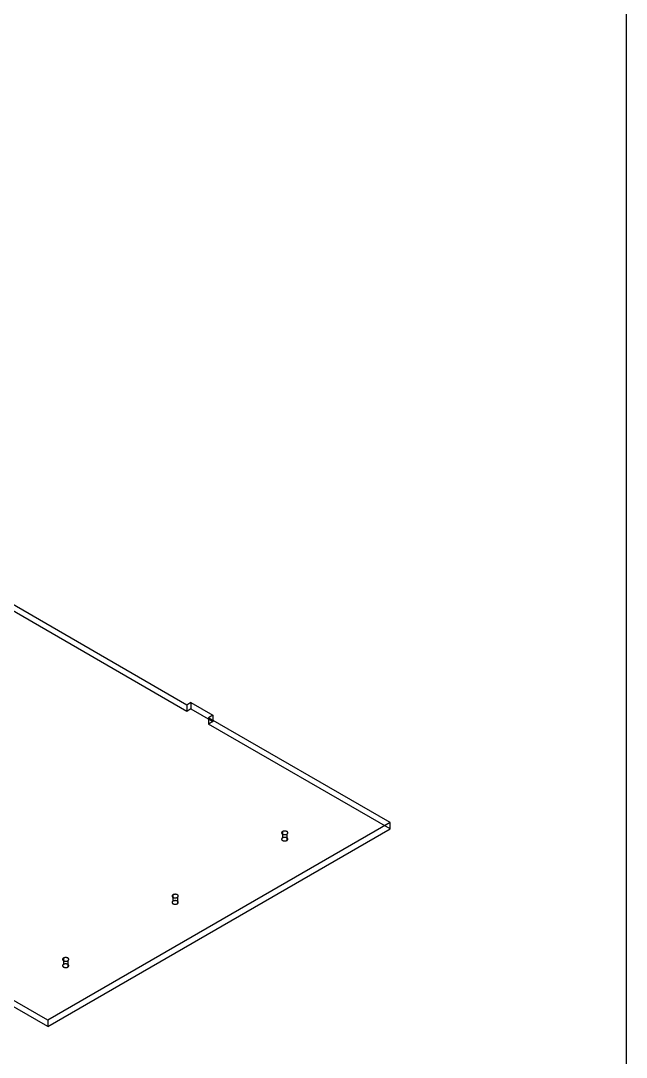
# Model space of a CAD drawing. Header units: inches. Extents: x 2 to 134, y 2 to 86.
# Drawn here: x 121.58 to 134.11, y 42.39 to 63.83 of the extents above; entities that cross this region are included whole.
import ezdxf

# ---------------------------------------------------------------- set-up
doc = ezdxf.new("R2010")
doc.units = ezdxf.units.IN
doc.header["$MEASUREMENT"] = 0

msp = doc.modelspace()

# ---------------------------------------------------------------- linework, layer by layer
at = {"layer": 'OUTLINE'}
for p, q in [((134.111, 86.111), (134.111, 1.889)), ((125.012, 49.678), (119.623, 52.789)), ((125.012, 49.547), (119.623, 52.659)), ((125.097, 49.727), (125.012, 49.678)), ((125.012, 49.678), (125.012, 49.547)), ((125.097, 49.596), (125.012, 49.547)), ((125.097, 49.727), (125.097, 49.596)), ((125.097, 49.727), (125.55, 49.465)), ((125.097, 49.596), (125.55, 49.334)), ((125.55, 49.465), (125.465, 49.416)), ((125.465, 49.416), (125.465, 49.285)), ((129.222, 47.247), (125.465, 49.416)), ((125.55, 49.334), (125.465, 49.285)), ((125.55, 49.465), (125.55, 49.334)), ((129.222, 47.116), (125.465, 49.285)), ((129.222, 47.247), (122.139, 43.157)), ((129.222, 47.116), (129.222, 47.247)), ((122.139, 43.026), (129.222, 47.116)), ((126.977, 47.04), (126.976, 47.038)), ((126.976, 47.038), (126.976, 47.036)), ((126.976, 47.036), (126.976, 47.034)), ((126.976, 47.034), (126.976, 47.033)), ((126.976, 47.033), (126.976, 47.031)), ((126.976, 47.031), (126.977, 47.029)), ((126.978, 47.043), (126.977, 47.042)), ((126.977, 47.042), (126.977, 47.04)), ((126.977, 47.029), (126.977, 47.027)), ((126.977, 47.027), (126.978, 47.025)), ((126.979, 47.045), (126.978, 47.043)), ((126.978, 47.025), (126.979, 47.024)), ((126.98, 47.047), (126.979, 47.045)), ((126.979, 47.024), (126.98, 47.022)), ((126.981, 47.049), (126.98, 47.047)), ((126.98, 47.022), (126.981, 47.02)), ((126.982, 47.05), (126.981, 47.049)), ((126.981, 47.02), (126.982, 47.018)), ((126.984, 47.052), (126.982, 47.05)), ((126.982, 47.018), (126.984, 47.017)), ((126.985, 47.054), (126.984, 47.052)), ((126.984, 47.017), (126.985, 47.015)), ((126.987, 47.055), (126.985, 47.054)), ((126.985, 47.015), (126.987, 47.014)), ((126.989, 47.057), (126.987, 47.055)), ((126.987, 47.014), (126.989, 47.012)), ((126.991, 47.058), (126.989, 47.057)), ((126.989, 47.012), (126.991, 47.011)), ((126.993, 47.059), (126.991, 47.058)), ((126.991, 47.011), (126.993, 47.009)), ((126.995, 47.061), (126.993, 47.059)), ((126.993, 47.009), (126.995, 47.008)), ((126.997, 47.062), (126.995, 47.061)), ((126.995, 47.061), (126.995, 46.93)), ((126.995, 47.008), (126.997, 47.007)), ((127, 47.063), (126.997, 47.062)), ((126.997, 47.007), (127, 47.006)), ((127.002, 47.064), (127, 47.063)), ((127, 47.006), (127.002, 47.005)), ((127.005, 47.065), (127.002, 47.064)), ((127.002, 47.005), (127.005, 47.003)), ((127.007, 47.066), (127.005, 47.065)), ((127.005, 47.003), (127.007, 47.002)), ((127.01, 47.067), (127.007, 47.066)), ((127.007, 47.002), (127.01, 47.002)), ((127.013, 47.068), (127.01, 47.067)), ((127.01, 47.002), (127.013, 47.001)), ((127.016, 47.069), (127.013, 47.068)), ((127.013, 47.001), (127.016, 47)), ((127.019, 47.069), (127.016, 47.069)), ((127.016, 47), (127.019, 46.999)), ((127.022, 47.07), (127.019, 47.069)), ((127.019, 46.999), (127.022, 46.999)), ((127.025, 47.07), (127.022, 47.07)), ((127.022, 46.999), (127.025, 46.998)), ((127.028, 47.071), (127.025, 47.07)), ((127.025, 46.998), (127.028, 46.998)), ((127.031, 47.071), (127.028, 47.071)), ((127.028, 46.998), (127.031, 46.998)), ((127.034, 47.071), (127.031, 47.071)), ((127.031, 46.998), (127.034, 46.997)), ((127.037, 47.072), (127.034, 47.071)), ((127.034, 46.997), (127.037, 46.997)), ((127.04, 47.072), (127.037, 47.072)), ((127.037, 46.997), (127.04, 46.997)), ((127.044, 47.072), (127.04, 47.072)), ((127.04, 46.997), (127.044, 46.997)), ((127.047, 47.071), (127.044, 47.072)), ((127.044, 46.997), (127.047, 46.997)), ((127.05, 47.071), (127.047, 47.071)), ((127.047, 46.997), (127.05, 46.998)), ((127.053, 47.071), (127.05, 47.071)), ((127.05, 46.998), (127.053, 46.998)), ((127.056, 47.07), (127.053, 47.071)), ((127.053, 46.998), (127.056, 46.998)), ((127.059, 47.07), (127.056, 47.07)), ((127.056, 46.998), (127.059, 46.999)), ((127.062, 47.069), (127.059, 47.07)), ((127.059, 46.999), (127.062, 46.999)), ((127.065, 47.069), (127.062, 47.069)), ((127.062, 46.999), (127.065, 47)), ((127.068, 47.068), (127.065, 47.069)), ((127.065, 47), (127.068, 47.001)), ((127.071, 47.067), (127.068, 47.068)), ((127.068, 47.001), (127.071, 47.002)), ((127.074, 47.066), (127.071, 47.067)), ((127.071, 47.002), (127.074, 47.002)), ((127.076, 47.065), (127.074, 47.066)), ((127.074, 47.002), (127.076, 47.003)), ((127.079, 47.064), (127.076, 47.065)), ((127.076, 47.003), (127.079, 47.005)), ((127.081, 47.063), (127.079, 47.064)), ((127.079, 47.005), (127.081, 47.006)), ((127.084, 47.062), (127.081, 47.063)), ((127.081, 47.006), (127.084, 47.007)), ((127.086, 47.061), (127.084, 47.062)), ((127.084, 47.007), (127.086, 47.008)), ((127.088, 47.059), (127.086, 47.061)), ((127.086, 47.008), (127.088, 47.009)), ((127.086, 47.008), (127.086, 46.877)), ((127.09, 47.058), (127.088, 47.059)), ((127.088, 47.009), (127.09, 47.011)), ((127.092, 47.057), (127.09, 47.058)), ((127.09, 47.011), (127.092, 47.012)), ((127.094, 47.055), (127.092, 47.057)), ((127.092, 47.012), (127.094, 47.014)), ((127.096, 47.054), (127.094, 47.055)), ((127.094, 47.014), (127.096, 47.015)), ((127.097, 47.052), (127.096, 47.054)), ((127.096, 47.015), (127.097, 47.017)), ((127.099, 47.05), (127.097, 47.052)), ((127.097, 47.017), (127.099, 47.018)), ((127.1, 47.049), (127.099, 47.05)), ((127.099, 47.018), (127.1, 47.02)), ((127.101, 47.047), (127.1, 47.049)), ((127.1, 47.02), (127.101, 47.022)), ((127.102, 47.045), (127.101, 47.047)), ((127.101, 47.022), (127.102, 47.024)), ((127.103, 47.043), (127.102, 47.045)), ((127.102, 47.024), (127.103, 47.025)), ((127.104, 47.042), (127.103, 47.043)), ((127.103, 47.025), (127.104, 47.027)), ((127.104, 47.04), (127.104, 47.042)), ((127.105, 47.038), (127.104, 47.04)), ((127.104, 47.029), (127.105, 47.031)), ((127.104, 47.027), (127.104, 47.029)), ((127.105, 47.036), (127.105, 47.038)), ((127.105, 47.034), (127.105, 47.036)), ((127.105, 47.033), (127.105, 47.034)), ((127.105, 47.031), (127.105, 47.033)), ((126.977, 46.909), (126.976, 46.907)), ((126.976, 46.907), (126.976, 46.905)), ((126.976, 46.905), (126.976, 46.904)), ((126.976, 46.904), (126.976, 46.902)), ((126.976, 46.902), (126.976, 46.9)), ((126.976, 46.9), (126.977, 46.898)), ((126.978, 46.913), (126.977, 46.911)), ((126.977, 46.911), (126.977, 46.909)), ((126.977, 46.898), (126.977, 46.896)), ((126.977, 46.896), (126.978, 46.894)), ((126.979, 46.914), (126.978, 46.913)), ((126.978, 46.894), (126.979, 46.893)), ((126.98, 46.916), (126.979, 46.914)), ((126.979, 46.893), (126.98, 46.891)), ((126.981, 46.918), (126.98, 46.916)), ((126.98, 46.891), (126.981, 46.889)), ((126.982, 46.919), (126.981, 46.918)), ((126.981, 46.889), (126.982, 46.888)), ((126.984, 46.921), (126.982, 46.919)), ((126.982, 46.888), (126.984, 46.886)), ((126.985, 46.923), (126.984, 46.921)), ((126.984, 46.886), (126.985, 46.884)), ((126.987, 46.924), (126.985, 46.923)), ((126.985, 46.884), (126.987, 46.883)), ((126.989, 46.926), (126.987, 46.924)), ((126.987, 46.883), (126.989, 46.881)), ((126.991, 46.927), (126.989, 46.926)), ((126.989, 46.881), (126.991, 46.88)), ((126.993, 46.929), (126.991, 46.927)), ((126.991, 46.88), (126.993, 46.879)), ((126.995, 46.93), (126.993, 46.929)), ((126.993, 46.879), (126.995, 46.877)), ((126.997, 46.931), (126.995, 46.93)), ((126.995, 46.877), (126.997, 46.876)), ((127, 46.932), (126.997, 46.931)), ((126.997, 46.876), (127, 46.875)), ((127.002, 46.933), (127, 46.932)), ((127, 46.875), (127.002, 46.874)), ((127.005, 46.934), (127.002, 46.933)), ((127.002, 46.874), (127.005, 46.873)), ((127.007, 46.935), (127.005, 46.934)), ((127.005, 46.873), (127.007, 46.872)), ((127.01, 46.936), (127.007, 46.935)), ((127.007, 46.872), (127.01, 46.871)), ((127.013, 46.937), (127.01, 46.936)), ((127.01, 46.871), (127.013, 46.87)), ((127.016, 46.938), (127.013, 46.937)), ((127.013, 46.87), (127.016, 46.869)), ((127.019, 46.939), (127.016, 46.938)), ((127.016, 46.869), (127.019, 46.868)), ((127.022, 46.939), (127.019, 46.939)), ((127.019, 46.868), (127.022, 46.868)), ((127.025, 46.94), (127.022, 46.939)), ((127.022, 46.868), (127.025, 46.867)), ((127.028, 46.94), (127.025, 46.94)), ((127.025, 46.867), (127.028, 46.867)), ((127.031, 46.94), (127.028, 46.94)), ((127.028, 46.867), (127.031, 46.867)), ((127.034, 46.941), (127.031, 46.94)), ((127.031, 46.867), (127.034, 46.867)), ((127.037, 46.941), (127.034, 46.941)), ((127.034, 46.867), (127.037, 46.866)), ((127.04, 46.941), (127.037, 46.941)), ((127.037, 46.866), (127.04, 46.866)), ((127.044, 46.941), (127.04, 46.941)), ((127.04, 46.866), (127.044, 46.866)), ((127.047, 46.941), (127.044, 46.941)), ((127.044, 46.866), (127.047, 46.867)), ((127.05, 46.94), (127.047, 46.941)), ((127.047, 46.867), (127.05, 46.867)), ((127.053, 46.94), (127.05, 46.94)), ((127.05, 46.867), (127.053, 46.867)), ((127.056, 46.94), (127.053, 46.94)), ((127.053, 46.867), (127.056, 46.867)), ((127.059, 46.939), (127.056, 46.94)), ((127.056, 46.867), (127.059, 46.868)), ((127.062, 46.939), (127.059, 46.939)), ((127.059, 46.868), (127.062, 46.868)), ((127.065, 46.938), (127.062, 46.939)), ((127.062, 46.868), (127.065, 46.869)), ((127.068, 46.937), (127.065, 46.938)), ((127.065, 46.869), (127.068, 46.87)), ((127.071, 46.936), (127.068, 46.937)), ((127.068, 46.87), (127.071, 46.871)), ((127.074, 46.935), (127.071, 46.936)), ((127.071, 46.871), (127.074, 46.872)), ((127.076, 46.934), (127.074, 46.935)), ((127.074, 46.872), (127.076, 46.873)), ((127.079, 46.933), (127.076, 46.934)), ((127.076, 46.873), (127.079, 46.874)), ((127.081, 46.932), (127.079, 46.933)), ((127.079, 46.874), (127.081, 46.875)), ((127.084, 46.931), (127.081, 46.932)), ((127.081, 46.875), (127.084, 46.876)), ((127.086, 46.93), (127.084, 46.931)), ((127.084, 46.876), (127.086, 46.877)), ((127.088, 46.929), (127.086, 46.93)), ((127.086, 46.877), (127.088, 46.879)), ((127.09, 46.927), (127.088, 46.929)), ((127.088, 46.879), (127.09, 46.88)), ((127.092, 46.926), (127.09, 46.927)), ((127.09, 46.88), (127.092, 46.881)), ((127.094, 46.924), (127.092, 46.926)), ((127.092, 46.881), (127.094, 46.883)), ((127.096, 46.923), (127.094, 46.924)), ((127.094, 46.883), (127.096, 46.884)), ((127.097, 46.921), (127.096, 46.923)), ((127.096, 46.884), (127.097, 46.886)), ((127.099, 46.919), (127.097, 46.921)), ((127.097, 46.886), (127.099, 46.888)), ((127.1, 46.918), (127.099, 46.919)), ((127.099, 46.888), (127.1, 46.889)), ((127.101, 46.916), (127.1, 46.918)), ((127.1, 46.889), (127.101, 46.891)), ((127.102, 46.914), (127.101, 46.916)), ((127.101, 46.891), (127.102, 46.893)), ((127.103, 46.913), (127.102, 46.914)), ((127.102, 46.893), (127.103, 46.894)), ((127.104, 46.911), (127.103, 46.913)), ((127.103, 46.894), (127.104, 46.896)), ((127.104, 46.909), (127.104, 46.911)), ((127.105, 46.907), (127.104, 46.909)), ((127.104, 46.898), (127.105, 46.9)), ((127.104, 46.896), (127.104, 46.898)), ((127.105, 46.905), (127.105, 46.907)), ((127.105, 46.904), (127.105, 46.905)), ((127.105, 46.902), (127.105, 46.904)), ((127.105, 46.9), (127.105, 46.902)), ((124.71, 45.729), (124.709, 45.727)), ((124.709, 45.727), (124.709, 45.726)), ((124.709, 45.726), (124.709, 45.724)), ((124.709, 45.724), (124.71, 45.722)), ((124.711, 45.735), (124.71, 45.733)), ((124.71, 45.733), (124.71, 45.731)), ((124.71, 45.731), (124.71, 45.729)), ((124.71, 45.722), (124.71, 45.72)), ((124.71, 45.72), (124.71, 45.718)), ((124.71, 45.718), (124.711, 45.717)), ((124.712, 45.736), (124.711, 45.735)), ((124.711, 45.717), (124.712, 45.715)), ((124.713, 45.738), (124.712, 45.736)), ((124.712, 45.715), (124.713, 45.713)), ((124.714, 45.74), (124.713, 45.738)), ((124.713, 45.713), (124.714, 45.711)), ((124.715, 45.742), (124.714, 45.74)), ((124.714, 45.711), (124.715, 45.71)), ((124.717, 45.743), (124.715, 45.742)), ((124.715, 45.71), (124.717, 45.708)), ((124.718, 45.745), (124.717, 45.743)), ((124.717, 45.708), (124.718, 45.707)), ((124.72, 45.746), (124.718, 45.745)), ((124.718, 45.707), (124.72, 45.705)), ((124.722, 45.748), (124.72, 45.746)), ((124.72, 45.705), (124.722, 45.703)), ((124.724, 45.749), (124.722, 45.748)), ((124.722, 45.703), (124.724, 45.702)), ((124.726, 45.751), (124.724, 45.749)), ((124.724, 45.702), (124.726, 45.701)), ((124.728, 45.752), (124.726, 45.751)), ((124.726, 45.701), (124.728, 45.699)), ((124.73, 45.753), (124.728, 45.752)), ((124.728, 45.752), (124.728, 45.621)), ((124.728, 45.699), (124.73, 45.698)), ((124.733, 45.754), (124.73, 45.753)), ((124.73, 45.698), (124.733, 45.697)), ((124.735, 45.756), (124.733, 45.754)), ((124.733, 45.697), (124.735, 45.696)), ((124.738, 45.757), (124.735, 45.756)), ((124.735, 45.696), (124.738, 45.695)), ((124.741, 45.758), (124.738, 45.757)), ((124.738, 45.695), (124.741, 45.694)), ((124.743, 45.758), (124.741, 45.758)), ((124.741, 45.694), (124.743, 45.693)), ((124.746, 45.759), (124.743, 45.758)), ((124.743, 45.693), (124.746, 45.692)), ((124.749, 45.76), (124.746, 45.759)), ((124.746, 45.692), (124.749, 45.691)), ((124.752, 45.761), (124.749, 45.76)), ((124.749, 45.691), (124.752, 45.691)), ((124.755, 45.761), (124.752, 45.761)), ((124.752, 45.691), (124.755, 45.69)), ((124.758, 45.762), (124.755, 45.761)), ((124.755, 45.69), (124.758, 45.69)), ((124.761, 45.762), (124.758, 45.762)), ((124.758, 45.69), (124.761, 45.689)), ((124.764, 45.762), (124.761, 45.762)), ((124.761, 45.689), (124.764, 45.689)), ((124.767, 45.763), (124.764, 45.762)), ((124.764, 45.689), (124.767, 45.689)), ((124.77, 45.763), (124.767, 45.763)), ((124.767, 45.689), (124.77, 45.688)), ((124.774, 45.763), (124.77, 45.763)), ((124.77, 45.688), (124.774, 45.688)), ((124.777, 45.763), (124.774, 45.763)), ((124.774, 45.688), (124.777, 45.688)), ((124.78, 45.763), (124.777, 45.763)), ((124.777, 45.688), (124.78, 45.689)), ((124.783, 45.762), (124.78, 45.763)), ((124.78, 45.689), (124.783, 45.689)), ((124.786, 45.762), (124.783, 45.762)), ((124.783, 45.689), (124.786, 45.689)), ((124.789, 45.762), (124.786, 45.762)), ((124.786, 45.689), (124.789, 45.69)), ((124.792, 45.761), (124.789, 45.762)), ((124.789, 45.69), (124.792, 45.69)), ((124.795, 45.761), (124.792, 45.761)), ((124.792, 45.69), (124.795, 45.691)), ((124.798, 45.76), (124.795, 45.761)), ((124.795, 45.691), (124.798, 45.691)), ((124.801, 45.759), (124.798, 45.76)), ((124.798, 45.691), (124.801, 45.692)), ((124.804, 45.758), (124.801, 45.759)), ((124.801, 45.692), (124.804, 45.693)), ((124.807, 45.758), (124.804, 45.758)), ((124.804, 45.693), (124.807, 45.694)), ((124.809, 45.757), (124.807, 45.758)), ((124.807, 45.694), (124.809, 45.695)), ((124.812, 45.756), (124.809, 45.757)), ((124.809, 45.695), (124.812, 45.696)), ((124.815, 45.754), (124.812, 45.756)), ((124.812, 45.696), (124.815, 45.697)), ((124.817, 45.753), (124.815, 45.754)), ((124.815, 45.697), (124.817, 45.698)), ((124.819, 45.752), (124.817, 45.753)), ((124.817, 45.698), (124.819, 45.699)), ((124.821, 45.751), (124.819, 45.752)), ((124.819, 45.699), (124.821, 45.701)), ((124.819, 45.699), (124.819, 45.568)), ((124.823, 45.749), (124.821, 45.751)), ((124.821, 45.701), (124.823, 45.702)), ((124.825, 45.748), (124.823, 45.749)), ((124.823, 45.702), (124.825, 45.703)), ((124.827, 45.746), (124.825, 45.748)), ((124.825, 45.703), (124.827, 45.705)), ((124.829, 45.745), (124.827, 45.746)), ((124.827, 45.705), (124.829, 45.707)), ((124.83, 45.743), (124.829, 45.745)), ((124.829, 45.707), (124.83, 45.708)), ((124.832, 45.742), (124.83, 45.743)), ((124.83, 45.708), (124.832, 45.71)), ((124.833, 45.74), (124.832, 45.742)), ((124.832, 45.71), (124.833, 45.711)), ((124.834, 45.738), (124.833, 45.74)), ((124.833, 45.711), (124.834, 45.713)), ((124.835, 45.736), (124.834, 45.738)), ((124.834, 45.713), (124.835, 45.715)), ((124.836, 45.735), (124.835, 45.736)), ((124.835, 45.715), (124.836, 45.717)), ((124.837, 45.733), (124.836, 45.735)), ((124.836, 45.717), (124.837, 45.718)), ((124.837, 45.731), (124.837, 45.733)), ((124.838, 45.729), (124.837, 45.731)), ((124.837, 45.72), (124.838, 45.722)), ((124.837, 45.718), (124.837, 45.72)), ((124.838, 45.727), (124.838, 45.729)), ((124.838, 45.726), (124.838, 45.727)), ((124.838, 45.724), (124.838, 45.726)), ((124.838, 45.722), (124.838, 45.724)), ((124.71, 45.598), (124.709, 45.597)), ((124.709, 45.597), (124.709, 45.595)), ((124.709, 45.595), (124.709, 45.593)), ((124.709, 45.593), (124.71, 45.591)), ((124.711, 45.604), (124.71, 45.602)), ((124.71, 45.602), (124.71, 45.6)), ((124.71, 45.6), (124.71, 45.598)), ((124.71, 45.591), (124.71, 45.589)), ((124.71, 45.589), (124.71, 45.587)), ((124.71, 45.587), (124.711, 45.586)), ((124.712, 45.606), (124.711, 45.604)), ((124.711, 45.586), (124.712, 45.584)), ((124.713, 45.607), (124.712, 45.606)), ((124.712, 45.584), (124.713, 45.582)), ((124.714, 45.609), (124.713, 45.607)), ((124.713, 45.582), (124.714, 45.581)), ((124.715, 45.611), (124.714, 45.609)), ((124.714, 45.581), (124.715, 45.579)), ((124.717, 45.612), (124.715, 45.611)), ((124.715, 45.579), (124.717, 45.577)), ((124.718, 45.614), (124.717, 45.612)), ((124.717, 45.577), (124.718, 45.576)), ((124.72, 45.615), (124.718, 45.614)), ((124.718, 45.576), (124.72, 45.574)), ((124.722, 45.617), (124.72, 45.615)), ((124.72, 45.574), (124.722, 45.573)), ((124.724, 45.618), (124.722, 45.617)), ((124.722, 45.573), (124.724, 45.571)), ((124.726, 45.62), (124.724, 45.618)), ((124.724, 45.571), (124.726, 45.57)), ((124.728, 45.621), (124.726, 45.62)), ((124.726, 45.57), (124.728, 45.568)), ((124.73, 45.622), (124.728, 45.621)), ((124.728, 45.568), (124.73, 45.567)), ((124.733, 45.624), (124.73, 45.622)), ((124.73, 45.567), (124.733, 45.566)), ((124.735, 45.625), (124.733, 45.624)), ((124.733, 45.566), (124.735, 45.565)), ((124.738, 45.626), (124.735, 45.625)), ((124.735, 45.565), (124.738, 45.564)), ((124.741, 45.627), (124.738, 45.626)), ((124.738, 45.564), (124.741, 45.563)), ((124.743, 45.628), (124.741, 45.627)), ((124.741, 45.563), (124.743, 45.562)), ((124.746, 45.628), (124.743, 45.628)), ((124.743, 45.562), (124.746, 45.561)), ((124.749, 45.629), (124.746, 45.628)), ((124.746, 45.561), (124.749, 45.56)), ((124.752, 45.63), (124.749, 45.629)), ((124.749, 45.56), (124.752, 45.56)), ((124.755, 45.63), (124.752, 45.63)), ((124.752, 45.56), (124.755, 45.559)), ((124.758, 45.631), (124.755, 45.63)), ((124.755, 45.559), (124.758, 45.559)), ((124.761, 45.631), (124.758, 45.631)), ((124.758, 45.559), (124.761, 45.558)), ((124.764, 45.632), (124.761, 45.631)), ((124.761, 45.558), (124.764, 45.558)), ((124.767, 45.632), (124.764, 45.632)), ((124.764, 45.558), (124.767, 45.558)), ((124.77, 45.632), (124.767, 45.632)), ((124.767, 45.558), (124.77, 45.558)), ((124.774, 45.632), (124.77, 45.632)), ((124.77, 45.558), (124.774, 45.558)), ((124.777, 45.632), (124.774, 45.632)), ((124.774, 45.558), (124.777, 45.558)), ((124.78, 45.632), (124.777, 45.632)), ((124.777, 45.558), (124.78, 45.558)), ((124.783, 45.632), (124.78, 45.632)), ((124.78, 45.558), (124.783, 45.558)), ((124.786, 45.631), (124.783, 45.632)), ((124.783, 45.558), (124.786, 45.558)), ((124.789, 45.631), (124.786, 45.631)), ((124.786, 45.558), (124.789, 45.559)), ((124.792, 45.63), (124.789, 45.631)), ((124.789, 45.559), (124.792, 45.559)), ((124.795, 45.63), (124.792, 45.63)), ((124.792, 45.559), (124.795, 45.56)), ((124.798, 45.629), (124.795, 45.63)), ((124.795, 45.56), (124.798, 45.56)), ((124.801, 45.628), (124.798, 45.629)), ((124.798, 45.56), (124.801, 45.561)), ((124.804, 45.628), (124.801, 45.628)), ((124.801, 45.561), (124.804, 45.562)), ((124.807, 45.627), (124.804, 45.628)), ((124.804, 45.562), (124.807, 45.563)), ((124.809, 45.626), (124.807, 45.627)), ((124.807, 45.563), (124.809, 45.564)), ((124.812, 45.625), (124.809, 45.626)), ((124.809, 45.564), (124.812, 45.565)), ((124.815, 45.624), (124.812, 45.625)), ((124.812, 45.565), (124.815, 45.566)), ((124.817, 45.622), (124.815, 45.624)), ((124.815, 45.566), (124.817, 45.567)), ((124.819, 45.621), (124.817, 45.622)), ((124.817, 45.567), (124.819, 45.568)), ((124.821, 45.62), (124.819, 45.621)), ((124.819, 45.568), (124.821, 45.57)), ((124.823, 45.618), (124.821, 45.62)), ((124.821, 45.57), (124.823, 45.571)), ((124.825, 45.617), (124.823, 45.618)), ((124.823, 45.571), (124.825, 45.573)), ((124.827, 45.615), (124.825, 45.617)), ((124.825, 45.573), (124.827, 45.574)), ((124.829, 45.614), (124.827, 45.615)), ((124.827, 45.574), (124.829, 45.576)), ((124.83, 45.612), (124.829, 45.614)), ((124.829, 45.576), (124.83, 45.577)), ((124.832, 45.611), (124.83, 45.612)), ((124.83, 45.577), (124.832, 45.579)), ((124.833, 45.609), (124.832, 45.611)), ((124.832, 45.579), (124.833, 45.581)), ((124.834, 45.607), (124.833, 45.609)), ((124.833, 45.581), (124.834, 45.582)), ((124.835, 45.606), (124.834, 45.607)), ((124.834, 45.582), (124.835, 45.584)), ((124.836, 45.604), (124.835, 45.606)), ((124.835, 45.584), (124.836, 45.586)), ((124.837, 45.602), (124.836, 45.604)), ((124.836, 45.586), (124.837, 45.587)), ((124.837, 45.6), (124.837, 45.602)), ((124.838, 45.598), (124.837, 45.6)), ((124.837, 45.589), (124.838, 45.591)), ((124.837, 45.587), (124.837, 45.589)), ((124.838, 45.597), (124.838, 45.598)), ((124.838, 45.595), (124.838, 45.597)), ((124.838, 45.593), (124.838, 45.595)), ((124.838, 45.591), (124.838, 45.593)), ((122.139, 43.157), (118.382, 45.326)), ((122.139, 43.026), (118.382, 45.195)), ((122.443, 44.419), (122.442, 44.417)), ((122.442, 44.417), (122.443, 44.415)), ((122.444, 44.424), (122.443, 44.422)), ((122.443, 44.422), (122.443, 44.421)), ((122.443, 44.421), (122.443, 44.419)), ((122.443, 44.415), (122.443, 44.413)), ((122.443, 44.413), (122.443, 44.411)), ((122.443, 44.411), (122.444, 44.41)), ((122.445, 44.428), (122.444, 44.426)), ((122.444, 44.426), (122.444, 44.424)), ((122.444, 44.41), (122.444, 44.408)), ((122.444, 44.408), (122.445, 44.406)), ((122.446, 44.429), (122.445, 44.428)), ((122.445, 44.406), (122.446, 44.404)), ((122.447, 44.431), (122.446, 44.429)), ((122.446, 44.404), (122.447, 44.403)), ((122.449, 44.433), (122.447, 44.431)), ((122.447, 44.403), (122.449, 44.401)), ((122.45, 44.434), (122.449, 44.433)), ((122.449, 44.401), (122.45, 44.399)), ((122.452, 44.436), (122.45, 44.434)), ((122.45, 44.399), (122.452, 44.398)), ((122.453, 44.438), (122.452, 44.436)), ((122.452, 44.398), (122.453, 44.396)), ((122.455, 44.439), (122.453, 44.438)), ((122.453, 44.396), (122.455, 44.395)), ((122.457, 44.44), (122.455, 44.439)), ((122.455, 44.395), (122.457, 44.393)), ((122.459, 44.442), (122.457, 44.44)), ((122.457, 44.393), (122.459, 44.392)), ((122.461, 44.443), (122.459, 44.442)), ((122.459, 44.392), (122.461, 44.391)), ((122.464, 44.444), (122.461, 44.443)), ((122.461, 44.443), (122.461, 44.312)), ((122.461, 44.391), (122.464, 44.389)), ((122.466, 44.446), (122.464, 44.444)), ((122.464, 44.389), (122.466, 44.388)), ((122.468, 44.447), (122.466, 44.446)), ((122.466, 44.388), (122.468, 44.387)), ((122.471, 44.448), (122.468, 44.447)), ((122.468, 44.387), (122.471, 44.386)), ((122.474, 44.449), (122.471, 44.448)), ((122.471, 44.386), (122.474, 44.385)), ((122.476, 44.45), (122.474, 44.449)), ((122.474, 44.385), (122.476, 44.384)), ((122.479, 44.45), (122.476, 44.45)), ((122.476, 44.384), (122.479, 44.383)), ((122.482, 44.451), (122.479, 44.45)), ((122.479, 44.383), (122.482, 44.382)), ((122.485, 44.452), (122.482, 44.451)), ((122.482, 44.382), (122.485, 44.382)), ((122.488, 44.452), (122.485, 44.452)), ((122.485, 44.382), (122.488, 44.381)), ((122.491, 44.453), (122.488, 44.452)), ((122.488, 44.381), (122.491, 44.381)), ((122.494, 44.453), (122.491, 44.453)), ((122.497, 44.454), (122.494, 44.453)), ((122.501, 44.454), (122.497, 44.454)), ((122.504, 44.454), (122.501, 44.454)), ((122.507, 44.454), (122.504, 44.454)), ((122.51, 44.454), (122.507, 44.454)), ((122.513, 44.454), (122.51, 44.454)), ((122.516, 44.454), (122.513, 44.454)), ((122.519, 44.453), (122.516, 44.454)), ((122.523, 44.453), (122.519, 44.453)), ((122.526, 44.452), (122.523, 44.453)), ((122.523, 44.381), (122.526, 44.381)), ((122.529, 44.452), (122.526, 44.452)), ((122.526, 44.381), (122.529, 44.382)), ((122.532, 44.451), (122.529, 44.452)), ((122.529, 44.382), (122.532, 44.382)), ((122.534, 44.45), (122.532, 44.451)), ((122.532, 44.382), (122.534, 44.383)), ((122.537, 44.45), (122.534, 44.45)), ((122.534, 44.383), (122.537, 44.384)), ((122.54, 44.449), (122.537, 44.45)), ((122.537, 44.384), (122.54, 44.385)), ((122.543, 44.448), (122.54, 44.449)), ((122.54, 44.385), (122.543, 44.386)), ((122.545, 44.447), (122.543, 44.448)), ((122.543, 44.386), (122.545, 44.387)), ((122.548, 44.446), (122.545, 44.447)), ((122.545, 44.387), (122.548, 44.388)), ((122.55, 44.444), (122.548, 44.446)), ((122.548, 44.388), (122.55, 44.389)), ((122.552, 44.443), (122.55, 44.444)), ((122.55, 44.389), (122.552, 44.391)), ((122.555, 44.442), (122.552, 44.443)), ((122.552, 44.391), (122.555, 44.392)), ((122.552, 44.391), (122.552, 44.26)), ((122.557, 44.44), (122.555, 44.442)), ((122.555, 44.392), (122.557, 44.393)), ((122.559, 44.439), (122.557, 44.44)), ((122.557, 44.393), (122.559, 44.395)), ((122.56, 44.438), (122.559, 44.439)), ((122.559, 44.395), (122.56, 44.396)), ((122.562, 44.436), (122.56, 44.438)), ((122.56, 44.396), (122.562, 44.398)), ((122.564, 44.434), (122.562, 44.436)), ((122.562, 44.398), (122.564, 44.399)), ((122.565, 44.433), (122.564, 44.434)), ((122.564, 44.399), (122.565, 44.401)), ((122.566, 44.431), (122.565, 44.433)), ((122.565, 44.401), (122.566, 44.403)), ((122.568, 44.429), (122.566, 44.431)), ((122.566, 44.403), (122.568, 44.404)), ((122.569, 44.428), (122.568, 44.429)), ((122.568, 44.404), (122.569, 44.406)), ((122.569, 44.426), (122.569, 44.428)), ((122.57, 44.424), (122.569, 44.426)), ((122.569, 44.408), (122.57, 44.41)), ((122.569, 44.406), (122.569, 44.408)), ((122.571, 44.422), (122.57, 44.424)), ((122.57, 44.41), (122.571, 44.411)), ((122.571, 44.421), (122.571, 44.422)), ((122.571, 44.419), (122.571, 44.421)), ((122.571, 44.417), (122.571, 44.419)), ((122.571, 44.415), (122.571, 44.417)), ((122.571, 44.413), (122.571, 44.415)), ((122.571, 44.411), (122.571, 44.413)), ((122.443, 44.288), (122.442, 44.286)), ((122.442, 44.286), (122.443, 44.284)), ((122.444, 44.293), (122.443, 44.291)), ((122.443, 44.291), (122.443, 44.29)), ((122.443, 44.29), (122.443, 44.288)), ((122.443, 44.284), (122.443, 44.282)), ((122.443, 44.282), (122.443, 44.281)), ((122.443, 44.281), (122.444, 44.279)), ((122.445, 44.297), (122.444, 44.295)), ((122.444, 44.295), (122.444, 44.293)), ((122.444, 44.279), (122.444, 44.277)), ((122.444, 44.277), (122.445, 44.275)), ((122.446, 44.299), (122.445, 44.297)), ((122.445, 44.275), (122.446, 44.273)), ((122.447, 44.3), (122.446, 44.299)), ((122.446, 44.273), (122.447, 44.272)), ((122.449, 44.302), (122.447, 44.3)), ((122.447, 44.272), (122.449, 44.27)), ((122.45, 44.304), (122.449, 44.302)), ((122.449, 44.27), (122.45, 44.268)), ((122.452, 44.305), (122.45, 44.304)), ((122.45, 44.268), (122.452, 44.267)), ((122.453, 44.307), (122.452, 44.305)), ((122.452, 44.267), (122.453, 44.265)), ((122.455, 44.308), (122.453, 44.307)), ((122.453, 44.265), (122.455, 44.264)), ((122.457, 44.31), (122.455, 44.308)), ((122.455, 44.264), (122.457, 44.262)), ((122.459, 44.311), (122.457, 44.31)), ((122.457, 44.262), (122.459, 44.261)), ((122.461, 44.312), (122.459, 44.311)), ((122.459, 44.261), (122.461, 44.26)), ((122.464, 44.314), (122.461, 44.312)), ((122.461, 44.26), (122.464, 44.258)), ((122.466, 44.315), (122.464, 44.314)), ((122.464, 44.258), (122.466, 44.257)), ((122.468, 44.316), (122.466, 44.315)), ((122.466, 44.257), (122.468, 44.256)), ((122.471, 44.317), (122.468, 44.316)), ((122.468, 44.256), (122.471, 44.255)), ((122.474, 44.318), (122.471, 44.317)), ((122.471, 44.255), (122.474, 44.254)), ((122.476, 44.319), (122.474, 44.318)), ((122.474, 44.254), (122.476, 44.253)), ((122.479, 44.32), (122.476, 44.319)), ((122.476, 44.253), (122.479, 44.252)), ((122.482, 44.32), (122.479, 44.32)), ((122.479, 44.252), (122.482, 44.252)), ((122.485, 44.321), (122.482, 44.32)), ((122.482, 44.252), (122.485, 44.251)), ((122.488, 44.322), (122.485, 44.321)), ((122.485, 44.251), (122.488, 44.25)), ((122.491, 44.322), (122.488, 44.322)), ((122.488, 44.25), (122.491, 44.25)), ((122.491, 44.381), (122.494, 44.38)), ((122.494, 44.322), (122.491, 44.322)), ((122.491, 44.25), (122.494, 44.25)), ((122.494, 44.38), (122.497, 44.38)), ((122.497, 44.323), (122.494, 44.322)), ((122.494, 44.25), (122.497, 44.249)), ((122.497, 44.38), (122.501, 44.38)), ((122.501, 44.323), (122.497, 44.323)), ((122.497, 44.249), (122.501, 44.249)), ((122.501, 44.38), (122.504, 44.38)), ((122.504, 44.323), (122.501, 44.323)), ((122.501, 44.249), (122.504, 44.249)), ((122.504, 44.38), (122.507, 44.38)), ((122.507, 44.323), (122.504, 44.323)), ((122.504, 44.249), (122.507, 44.249)), ((122.507, 44.38), (122.51, 44.38)), ((122.51, 44.323), (122.507, 44.323)), ((122.507, 44.249), (122.51, 44.249)), ((122.51, 44.38), (122.513, 44.38)), ((122.513, 44.323), (122.51, 44.323)), ((122.51, 44.249), (122.513, 44.249)), ((122.513, 44.38), (122.516, 44.38)), ((122.516, 44.323), (122.513, 44.323)), ((122.513, 44.249), (122.516, 44.249)), ((122.516, 44.38), (122.519, 44.38)), ((122.519, 44.322), (122.516, 44.323)), ((122.516, 44.249), (122.519, 44.25)), ((122.519, 44.38), (122.523, 44.381)), ((122.523, 44.322), (122.519, 44.322)), ((122.519, 44.25), (122.523, 44.25)), ((122.526, 44.322), (122.523, 44.322)), ((122.523, 44.25), (122.526, 44.25)), ((122.529, 44.321), (122.526, 44.322)), ((122.526, 44.25), (122.529, 44.251)), ((122.532, 44.32), (122.529, 44.321)), ((122.529, 44.251), (122.532, 44.252)), ((122.534, 44.32), (122.532, 44.32)), ((122.532, 44.252), (122.534, 44.252)), ((122.537, 44.319), (122.534, 44.32)), ((122.534, 44.252), (122.537, 44.253)), ((122.54, 44.318), (122.537, 44.319)), ((122.537, 44.253), (122.54, 44.254)), ((122.543, 44.317), (122.54, 44.318)), ((122.54, 44.254), (122.543, 44.255)), ((122.545, 44.316), (122.543, 44.317)), ((122.543, 44.255), (122.545, 44.256)), ((122.548, 44.315), (122.545, 44.316)), ((122.545, 44.256), (122.548, 44.257)), ((122.55, 44.314), (122.548, 44.315)), ((122.548, 44.257), (122.55, 44.258)), ((122.552, 44.312), (122.55, 44.314)), ((122.55, 44.258), (122.552, 44.26)), ((122.555, 44.311), (122.552, 44.312)), ((122.552, 44.26), (122.555, 44.261)), ((122.557, 44.31), (122.555, 44.311)), ((122.555, 44.261), (122.557, 44.262)), ((122.559, 44.308), (122.557, 44.31)), ((122.557, 44.262), (122.559, 44.264)), ((122.56, 44.307), (122.559, 44.308)), ((122.559, 44.264), (122.56, 44.265)), ((122.562, 44.305), (122.56, 44.307)), ((122.56, 44.265), (122.562, 44.267)), ((122.564, 44.304), (122.562, 44.305)), ((122.562, 44.267), (122.564, 44.268)), ((122.565, 44.302), (122.564, 44.304)), ((122.564, 44.268), (122.565, 44.27)), ((122.566, 44.3), (122.565, 44.302)), ((122.565, 44.27), (122.566, 44.272)), ((122.568, 44.299), (122.566, 44.3)), ((122.566, 44.272), (122.568, 44.273)), ((122.569, 44.297), (122.568, 44.299)), ((122.568, 44.273), (122.569, 44.275)), ((122.569, 44.295), (122.569, 44.297)), ((122.57, 44.293), (122.569, 44.295)), ((122.569, 44.277), (122.57, 44.279)), ((122.569, 44.275), (122.569, 44.277)), ((122.571, 44.291), (122.57, 44.293)), ((122.57, 44.279), (122.571, 44.281)), ((122.571, 44.29), (122.571, 44.291)), ((122.571, 44.288), (122.571, 44.29)), ((122.571, 44.286), (122.571, 44.288)), ((122.571, 44.284), (122.571, 44.286)), ((122.571, 44.282), (122.571, 44.284)), ((122.571, 44.281), (122.571, 44.282)), ((122.139, 43.157), (122.139, 43.026))]:
    msp.add_line(p, q, dxfattribs=at)

doc.saveas('drawing.dxf')
